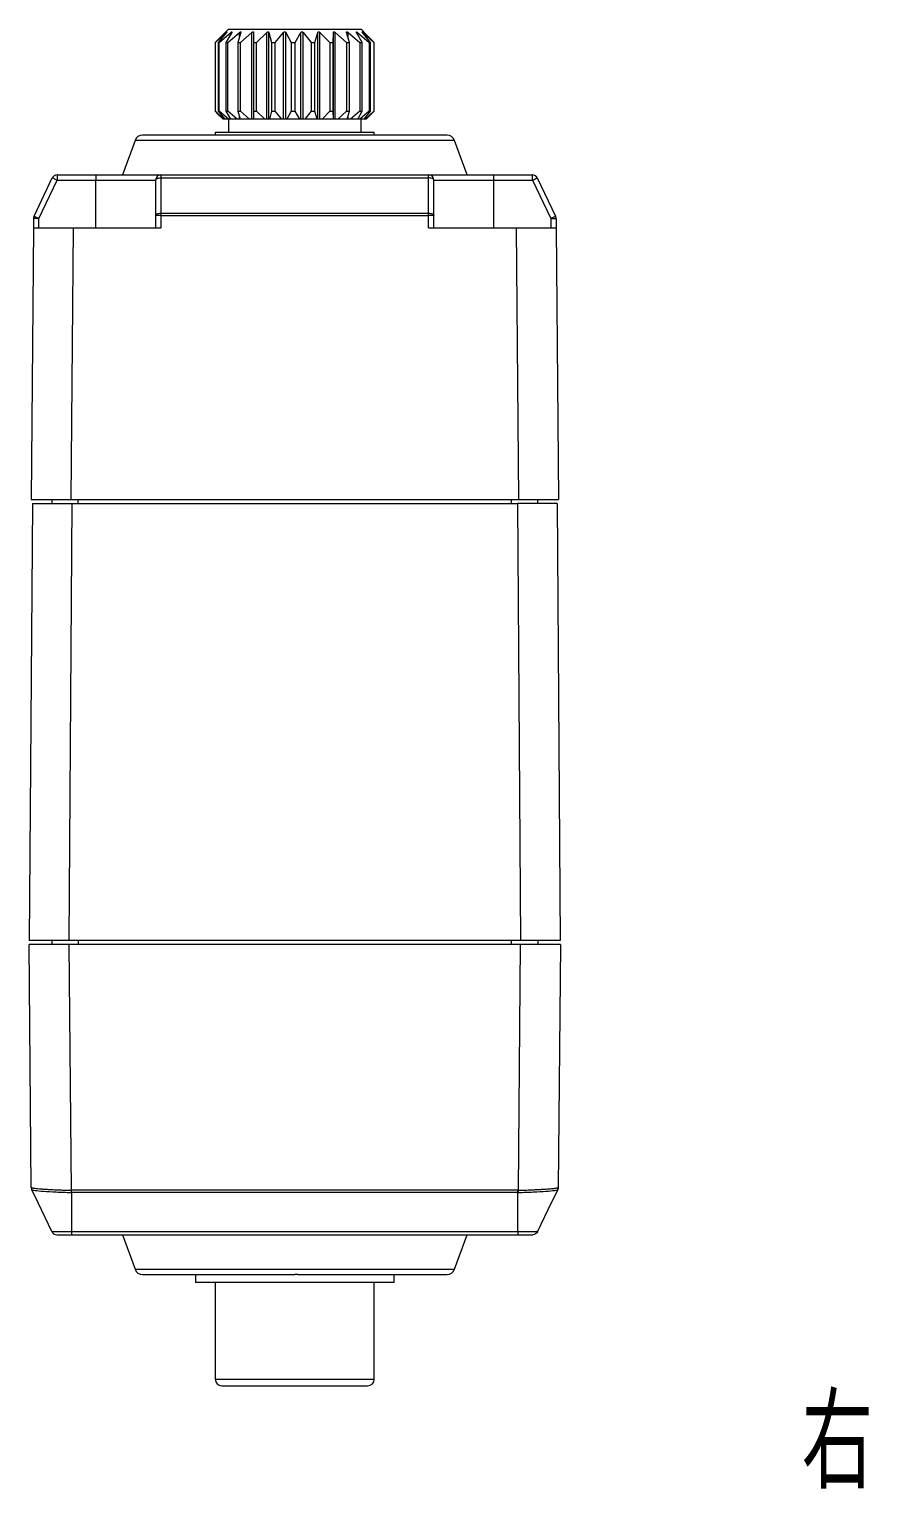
# Model space of a CAD drawing. Header units: millimetres. Extents: x 5 to 273, y 9 to 172.
# Drawn here: x 187 to 218.7, y 112 to 167 of the extents above; entities that cross this region are included whole.
import ezdxf

# ---------------------------------------------------------------- set-up
doc = ezdxf.new("R2010")
doc.units = ezdxf.units.MM
doc.layers.add('10', color=7, linetype='Continuous')
doc.styles.add('SLDTEXTSTYLE0', font='TXT', dxfattribs={"width": 0.7, "bigfont": 'bigfont'})

# ---------------------------------------------------------------- blocks, each defined once
blk = doc.blocks.new('3')
at = {"color": 7, "linetype": 'Continuous', "lineweight": 15}
for p, q in [((194.02, 166.545), (194.423, 166.924)), ((194.514, 167.045), (194.104, 166.634)), ((194.437, 166.924), (194.122, 166.545)), ((194.164, 166.545), (194.603, 166.924)), ((194.636, 166.924), (194.411, 166.545)), ((194.423, 166.907), (194.423, 166.924)), ((194.486, 166.545), (194.935, 166.924)), ((194.514, 167.045), (199.514, 167.045)), ((194.603, 166.868), (194.603, 166.924)), ((194.985, 166.924), (194.864, 166.545)), ((194.935, 166.766), (194.935, 166.924)), ((194.967, 166.545), (195.397, 166.924)), ((195.397, 163.645), (195.397, 166.924)), ((195.462, 166.924), (195.452, 166.545)), ((195.576, 166.545), (195.961, 166.924)), ((195.961, 163.645), (195.961, 166.924)), ((196.036, 166.924), (196.138, 166.545)), ((196.036, 163.645), (196.036, 166.924)), ((196.276, 166.545), (196.591, 166.924)), ((196.591, 163.645), (196.591, 166.924)), ((196.671, 166.924), (196.88, 166.545)), ((196.671, 163.645), (196.671, 166.924)), ((197.023, 166.545), (197.248, 166.924)), ((197.248, 163.645), (197.248, 166.924)), ((197.328, 166.924), (197.629, 166.545)), ((197.328, 163.645), (197.328, 166.924)), ((197.769, 166.545), (197.89, 166.924)), ((197.89, 163.645), (197.89, 166.924)), ((197.965, 166.924), (198.34, 166.545)), ((197.965, 163.645), (197.965, 166.924)), ((198.467, 166.545), (198.476, 166.924)), ((198.476, 163.645), (198.476, 166.924)), ((198.543, 166.924), (198.968, 166.545)), ((198.543, 163.645), (198.543, 166.924)), ((199.074, 166.545), (198.971, 166.924)), ((199.024, 166.924), (199.472, 166.545)), ((199.024, 166.729), (199.024, 166.924)), ((199.552, 166.545), (199.343, 166.924)), ((199.379, 166.924), (199.823, 166.545)), ((199.379, 166.924), (199.379, 166.858)), ((199.738, 166.82), (199.514, 167.045)), ((199.87, 166.545), (199.569, 166.924)), ((199.586, 166.924), (199.997, 166.545)), ((199.586, 166.924), (199.586, 166.903)), ((194.104, 166.634), (194.014, 166.545)), ((194.014, 166.545), (194.02, 166.545)), ((194.014, 166.545), (194.014, 163.945)), ((194.02, 163.945), (194.02, 166.545)), ((194.122, 166.545), (194.164, 166.545)), ((194.122, 166.545), (194.122, 163.945)), ((194.164, 163.945), (194.164, 166.545)), ((194.411, 166.545), (194.486, 166.545)), ((194.411, 166.545), (194.411, 163.945)), ((194.486, 163.945), (194.486, 166.545)), ((194.864, 166.545), (194.967, 166.545)), ((194.864, 166.545), (194.864, 163.945)), ((194.967, 163.945), (194.967, 166.545)), ((195.452, 166.545), (195.576, 166.545)), ((195.452, 166.545), (195.452, 163.945)), ((195.576, 163.945), (195.576, 166.545)), ((196.138, 166.545), (196.276, 166.545)), ((196.138, 166.545), (196.138, 163.945)), ((196.276, 163.945), (196.276, 166.545)), ((196.88, 166.545), (197.023, 166.545)), ((196.88, 166.545), (196.88, 163.945)), ((197.023, 163.945), (197.023, 166.545)), ((197.629, 166.545), (197.769, 166.545)), ((197.629, 166.545), (197.629, 163.945)), ((197.769, 163.945), (197.769, 166.545)), ((198.34, 166.545), (198.467, 166.545)), ((198.34, 166.545), (198.34, 163.945)), ((198.467, 163.945), (198.467, 166.545)), ((198.968, 166.545), (199.074, 166.545)), ((198.968, 166.545), (198.968, 163.945)), ((199.074, 163.945), (199.074, 166.545)), ((199.472, 166.545), (199.552, 166.545)), ((199.472, 166.545), (199.472, 163.945)), ((199.552, 163.945), (199.552, 166.545)), ((200.009, 166.545), (199.738, 166.82)), ((199.823, 166.545), (199.87, 166.545)), ((199.823, 166.545), (199.823, 163.945)), ((199.87, 163.945), (199.87, 166.545)), ((199.997, 166.545), (200.009, 166.545)), ((199.997, 166.545), (199.997, 163.945)), ((200.009, 163.945), (200.009, 166.545)), ((194.014, 163.945), (194.104, 163.856)), ((194.014, 163.945), (194.02, 163.945)), ((194.337, 163.645), (194.02, 163.945)), ((194.103, 163.856), (194.314, 163.645)), ((194.122, 163.945), (194.37, 163.645)), ((194.122, 163.945), (194.164, 163.945)), ((194.51, 163.645), (194.164, 163.945)), ((194.337, 163.645), (194.314, 163.645)), ((194.37, 163.645), (194.337, 163.645)), ((194.51, 163.645), (194.37, 163.645)), ((194.411, 163.945), (194.588, 163.645)), ((194.411, 163.945), (194.486, 163.945)), ((194.839, 163.645), (194.486, 163.945)), ((194.588, 163.645), (194.51, 163.645)), ((194.514, 163.645), (194.514, 163.145)), ((194.839, 163.645), (194.588, 163.645)), ((194.935, 163.645), (194.839, 163.645)), ((194.864, 163.945), (194.96, 163.645)), ((194.864, 163.945), (194.967, 163.945)), ((194.935, 163.645), (194.935, 163.722)), ((194.96, 163.645), (194.935, 163.645)), ((195.305, 163.645), (194.96, 163.645)), ((195.305, 163.645), (194.967, 163.945)), ((195.397, 163.645), (195.305, 163.645)), ((195.46, 163.645), (195.397, 163.645)), ((195.452, 163.945), (195.46, 163.645)), ((195.452, 163.945), (195.576, 163.945)), ((195.879, 163.645), (195.46, 163.645)), ((195.879, 163.645), (195.576, 163.945)), ((195.961, 163.645), (195.879, 163.645)), ((196.036, 163.645), (195.961, 163.645)), ((196.058, 163.645), (196.036, 163.645)), ((196.138, 163.945), (196.058, 163.645)), ((196.524, 163.645), (196.058, 163.645)), ((196.138, 163.945), (196.276, 163.945)), ((196.524, 163.645), (196.276, 163.945)), ((196.591, 163.645), (196.524, 163.645)), ((196.671, 163.645), (196.591, 163.645)), ((196.716, 163.645), (196.671, 163.645)), ((196.88, 163.945), (196.716, 163.645)), ((197.2, 163.645), (196.716, 163.645)), ((196.88, 163.945), (197.023, 163.945)), ((197.2, 163.645), (197.023, 163.945)), ((197.248, 163.645), (197.2, 163.645)), ((197.328, 163.645), (197.248, 163.645)), ((197.392, 163.645), (197.328, 163.645)), ((197.629, 163.945), (197.392, 163.645)), ((197.864, 163.645), (197.392, 163.645)), ((197.629, 163.945), (197.769, 163.945)), ((197.864, 163.645), (197.769, 163.945)), ((197.89, 163.645), (197.864, 163.645)), ((197.965, 163.645), (197.89, 163.645)), ((198.045, 163.645), (197.965, 163.645)), ((198.34, 163.945), (198.045, 163.645)), ((198.474, 163.645), (198.045, 163.645)), ((198.34, 163.945), (198.467, 163.945)), ((198.474, 163.645), (198.467, 163.945)), ((198.476, 163.645), (198.474, 163.645)), ((198.543, 163.645), (198.476, 163.645)), ((198.633, 163.645), (198.543, 163.645)), ((198.968, 163.945), (198.633, 163.645)), ((198.993, 163.645), (198.633, 163.645)), ((198.968, 163.945), (199.074, 163.945)), ((198.993, 163.645), (199.074, 163.945)), ((199.024, 163.645), (198.993, 163.645)), ((199.024, 163.645), (199.024, 163.76)), ((199.12, 163.645), (199.024, 163.645)), ((199.472, 163.945), (199.12, 163.645)), ((199.388, 163.645), (199.12, 163.645)), ((199.388, 163.645), (199.552, 163.945)), ((199.474, 163.645), (199.388, 163.645)), ((199.472, 163.945), (199.552, 163.945)), ((199.823, 163.945), (199.474, 163.645)), ((199.633, 163.645), (199.474, 163.645)), ((199.514, 163.145), (199.514, 163.645)), ((199.633, 163.645), (199.87, 163.945)), ((199.673, 163.645), (199.633, 163.645)), ((199.997, 163.945), (199.673, 163.645)), ((199.714, 163.645), (199.673, 163.645)), ((199.714, 163.645), (199.738, 163.669)), ((199.738, 163.669), (200.009, 163.945)), ((199.823, 163.945), (199.87, 163.945)), ((199.997, 163.945), (200.009, 163.945)), ((194.014, 163.145), (194.014, 163.045)), ((200.014, 163.145), (194.014, 163.145)), ((200.014, 163.045), (200.014, 163.145)), ((190.988, 162.847), (190.514, 161.545)), ((203.04, 162.847), (190.988, 162.847)), ((202.758, 163.045), (191.27, 163.045)), ((203.514, 161.545), (203.04, 162.847)), ((187.177, 159.991), (187.867, 161.431)), ((188.047, 161.545), (189.514, 161.545)), ((188.047, 161.545), (188.047, 161.345)), ((189.514, 161.545), (189.514, 161.345)), ((191.964, 161.545), (191.964, 161.431)), ((191.964, 161.545), (202.064, 161.545)), ((191.964, 161.431), (191.964, 160.097)), ((191.964, 161.431), (202.064, 161.431)), ((202.064, 161.431), (202.064, 161.545)), ((202.064, 160.097), (202.064, 161.431)), ((204.514, 161.545), (205.981, 161.545)), ((204.514, 161.545), (204.514, 161.345)), ((205.981, 161.345), (205.981, 161.545)), ((206.161, 161.431), (206.851, 159.991)), ((187.357, 159.905), (188.047, 161.345)), ((187.837, 161.384), (187.844, 161.383)), ((188.047, 161.345), (189.514, 161.345)), ((189.514, 161.345), (191.764, 161.345)), ((189.514, 159.545), (189.514, 161.345)), ((191.764, 161.345), (191.764, 160.011)), ((202.264, 160.011), (202.264, 161.345)), ((202.264, 161.345), (204.514, 161.345)), ((204.514, 161.345), (204.514, 159.545)), ((204.514, 161.345), (205.981, 161.345)), ((205.981, 161.345), (206.671, 159.905)), ((206.184, 161.383), (206.187, 161.383)), ((187.157, 159.906), (187.154, 159.545)), ((187.354, 159.545), (187.357, 159.905)), ((191.764, 160.011), (191.764, 159.545)), ((191.964, 160.097), (191.964, 160.013)), ((191.964, 160.097), (202.064, 160.097)), ((191.964, 160.013), (191.964, 159.545)), ((191.964, 160.013), (202.064, 160.013)), ((202.064, 160.013), (202.064, 160.097)), ((202.064, 159.545), (202.064, 160.013)), ((202.264, 159.545), (202.264, 160.011)), ((206.671, 159.905), (206.674, 159.545)), ((206.871, 159.906), (206.874, 159.545)), ((187.154, 159.545), (187.064, 149.295)), ((187.154, 159.545), (188.654, 159.545)), ((188.654, 159.545), (188.564, 149.295)), ((188.654, 159.545), (191.964, 159.545)), ((202.064, 159.545), (205.374, 159.545)), ((205.374, 159.545), (206.874, 159.545)), ((205.464, 149.295), (205.374, 159.545)), ((206.874, 159.545), (206.964, 149.295)), ((187.064, 149.295), (188.564, 149.295)), ((187.844, 149.295), (187.844, 149.145)), ((188.564, 149.295), (205.464, 149.295)), ((188.844, 149.145), (188.844, 149.295)), ((205.184, 149.295), (205.184, 149.145)), ((205.464, 149.295), (206.964, 149.295)), ((206.184, 149.145), (206.184, 149.295)), ((187.114, 149.145), (186.999, 132.645)), ((187.114, 149.145), (188.614, 149.145)), ((188.499, 132.645), (188.614, 149.145)), ((188.614, 149.145), (205.414, 149.145)), ((206.914, 149.145), (205.414, 149.145)), ((205.414, 149.145), (205.529, 132.645)), ((206.914, 149.145), (207.029, 132.645)), ((187.074, 123.332), (186.994, 132.495)), ((188.499, 132.645), (186.999, 132.645)), ((187.844, 132.645), (187.844, 132.494)), ((188.494, 132.495), (188.575, 123.225)), ((205.534, 132.495), (188.494, 132.495)), ((205.529, 132.645), (188.499, 132.645)), ((188.844, 132.645), (188.844, 132.495)), ((205.184, 132.645), (205.184, 132.495)), ((205.453, 123.225), (205.534, 132.495)), ((207.029, 132.645), (205.529, 132.645)), ((206.184, 132.645), (206.184, 132.494)), ((207.034, 132.495), (206.954, 123.332)), ((187.074, 123.332), (187.08, 123.288)), ((187.076, 123.31), (187.078, 123.299)), ((187.083, 123.278), (187.086, 123.267)), ((187.085, 123.27), (187.086, 123.266)), ((187.094, 123.246), (187.094, 123.247)), ((187.335, 122.745), (187.094, 123.246)), ((188.575, 123.225), (188.595, 123.225)), ((205.433, 123.225), (188.595, 123.225)), ((188.595, 123.141), (188.595, 122.745)), ((205.433, 123.141), (188.595, 123.141)), ((205.433, 123.225), (205.453, 123.225)), ((205.433, 122.745), (205.433, 123.141)), ((206.934, 123.246), (206.693, 122.745)), ((206.934, 123.247), (206.934, 123.246)), ((206.942, 123.266), (206.943, 123.27)), ((206.942, 123.266), (206.943, 123.27)), ((206.948, 123.288), (206.954, 123.332)), ((187.851, 121.668), (187.335, 122.745)), ((188.595, 122.745), (188.595, 121.668)), ((205.433, 121.668), (205.433, 122.745)), ((206.693, 122.745), (206.177, 121.668)), ((187.856, 121.658), (187.851, 121.668)), ((188.595, 121.668), (188.595, 121.658)), ((205.433, 121.658), (188.595, 121.658)), ((188.595, 121.545), (205.433, 121.545)), ((190.514, 121.545), (190.988, 120.242)), ((203.04, 120.242), (203.514, 121.545)), ((205.433, 121.658), (205.433, 121.668)), ((206.177, 121.668), (206.172, 121.658)), ((190.988, 120.242), (203.04, 120.242)), ((193.264, 120.048), (193.264, 119.742)), ((194.014, 119.748), (194.014, 116.095)), ((197.124, 120.045), (197.014, 120.045)), ((200.014, 116.095), (200.014, 119.748)), ((200.764, 119.742), (200.764, 120.048)), ((194.014, 116.095), (200.014, 116.095))]:
    blk.add_line(p, q, dxfattribs=at)
at = {"color": 7, "linetype": 'Continuous', "lineweight": 15, "flags": 128}
for points in [[(188.047, 161.345), (188.012, 161.361), (187.978, 161.378), (187.947, 161.393), (187.92, 161.406), (187.897, 161.416), (187.881, 161.424), (187.87, 161.429), (187.867, 161.431)], [(191.764, 161.345), (191.768, 161.361), (191.779, 161.378), (191.798, 161.393), (191.823, 161.406), (191.853, 161.416), (191.887, 161.424), (191.925, 161.429), (191.964, 161.431)], [(202.264, 161.345), (202.26, 161.361), (202.249, 161.378), (202.23, 161.393), (202.205, 161.406), (202.175, 161.416), (202.14, 161.424), (202.103, 161.429), (202.064, 161.431)], [(205.981, 161.345), (206.016, 161.361), (206.05, 161.378), (206.081, 161.393), (206.108, 161.406), (206.131, 161.416), (206.147, 161.424), (206.158, 161.429), (206.161, 161.431)], [(187.357, 159.905), (187.318, 159.905), (187.28, 159.905), (187.246, 159.906), (187.216, 159.906), (187.191, 159.906), (187.172, 159.906), (187.161, 159.906), (187.157, 159.906)], [(187.177, 159.991), (187.18, 159.989), (187.19, 159.985), (187.207, 159.977), (187.229, 159.966), (187.257, 159.953), (187.288, 159.938), (187.322, 159.922), (187.357, 159.905)], [(191.764, 160.011), (191.768, 160.028), (191.779, 160.044), (191.798, 160.059), (191.823, 160.072), (191.853, 160.083), (191.887, 160.091), (191.925, 160.096), (191.964, 160.097)], [(202.064, 160.097), (202.103, 160.096), (202.14, 160.091), (202.175, 160.083), (202.205, 160.072), (202.23, 160.059), (202.249, 160.044), (202.26, 160.028), (202.264, 160.011)], [(206.671, 159.905), (206.706, 159.922), (206.74, 159.938), (206.771, 159.953), (206.798, 159.966), (206.821, 159.977), (206.838, 159.985), (206.848, 159.989), (206.851, 159.991)], [(206.671, 159.905), (206.71, 159.905), (206.747, 159.905), (206.782, 159.906), (206.812, 159.906), (206.837, 159.906), (206.856, 159.906), (206.867, 159.906), (206.871, 159.906)]]:
    blk.add_lwpolyline(points, dxfattribs=at)
at = {"color": 7, "linetype": 'Continuous', "lineweight": 15}
for centre, radius, start, end in [((191.27, 162.745), 0.3, 90, 160), ((202.758, 162.745), 0.3, 20, 90), ((188.047, 161.345), 0.2, 90, 154.3915), ((191.964, 161.345), 0.2, 90, 180), ((202.064, 161.345), 0.2, 360, 90), ((205.981, 161.345), 0.2, 25.6099, 90), ((187.357, 159.905), 0.2, 154.3901, 179.5), ((191.914, 154.288), 5.724, 89.499, 91.501), ((202.114, 154.288), 5.724, 88.499, 90.501), ((206.671, 159.905), 0.2, 0.5, 25.6099), ((187.274, 123.333), 0.2, 180.5, 205.6099), ((191.27, 120.345), 0.3, 200, 270), ((202.758, 120.345), 0.3, 270.0005, 340), ((194.264, 116.095), 0.25, 180, 270), ((199.764, 116.095), 0.25, 270, 0)]:
    blk.add_arc(centre, radius, start, end, dxfattribs=at)
for points, knots in [([(194.423, 166.924), (194.428, 166.928), (194.436, 166.935), (194.445, 166.942), (194.45, 166.945), (194.452, 166.944), (194.45, 166.94), (194.444, 166.933), (194.439, 166.927), (194.437, 166.924)], [0, 0, 0, 0, 0.197297, 0.339227, 0.458518, 0.579774, 0.722452, 0.864013, 1, 1, 1, 1]), ([(194.603, 166.924), (194.609, 166.928), (194.618, 166.935), (194.629, 166.942), (194.637, 166.945), (194.642, 166.944), (194.643, 166.942), (194.643, 166.938), (194.641, 166.933), (194.638, 166.926), (194.636, 166.924)], [0, 0, 0, 0, 0.19729, 0.339219, 0.458502, 0.578116, 0.691239, 0.704609, 0.884265, 1, 1, 1, 1]), ([(194.935, 166.924), (194.941, 166.928), (194.95, 166.935), (194.964, 166.942), (194.974, 166.945), (194.981, 166.944), (194.986, 166.941), (194.988, 166.934), (194.986, 166.927), (194.985, 166.924)], [0, 0, 0, 0, 0.197276, 0.339194, 0.458464, 0.578065, 0.691185, 0.83955, 1, 1, 1, 1]), ([(195.397, 166.924), (195.403, 166.928), (195.412, 166.935), (195.427, 166.942), (195.439, 166.945), (195.448, 166.944), (195.456, 166.941), (195.461, 166.934), (195.462, 166.927), (195.462, 166.924), (195.462, 166.924)], [0, 0, 0, 0, 0.197266, 0.339176, 0.458442, 0.578036, 0.691146, 0.84798, 0.987125, 1, 1, 1, 1]), ([(195.961, 166.924), (195.966, 166.928), (195.975, 166.935), (195.989, 166.942), (196.002, 166.945), (196.014, 166.944), (196.024, 166.941), (196.032, 166.934), (196.034, 166.927), (196.036, 166.924)], [0, 0, 0, 0, 0.1972805, 0.339201, 0.4584753, 0.5780816, 0.6912022, 0.8480477, 1, 1, 1, 1]), ([(196.591, 166.924), (196.595, 166.928), (196.603, 166.935), (196.617, 166.942), (196.63, 166.945), (196.642, 166.944), (196.654, 166.941), (196.664, 166.934), (196.669, 166.927), (196.671, 166.924)], [0, 0, 0, 0, 0.1972816, 0.3392015, 0.458476, 0.5780831, 0.6912024, 0.8480471, 1, 1, 1, 1]), ([(197.248, 166.924), (197.251, 166.928), (197.256, 166.935), (197.269, 166.942), (197.281, 166.945), (197.294, 166.944), (197.307, 166.941), (197.319, 166.934), (197.325, 166.927), (197.328, 166.924)], [0, 0, 0, 0, 0.197281, 0.339202, 0.458476, 0.578083, 0.691202, 0.848048, 1, 1, 1, 1]), ([(197.89, 166.924), (197.891, 166.928), (197.895, 166.935), (197.905, 166.942), (197.916, 166.945), (197.928, 166.944), (197.941, 166.941), (197.954, 166.934), (197.962, 166.927), (197.965, 166.924)], [0, 0, 0, 0, 0.1972829, 0.3392026, 0.4584766, 0.5780842, 0.6912031, 0.8480489, 1, 1, 1, 1]), ([(198.476, 166.924), (198.477, 166.928), (198.478, 166.935), (198.485, 166.942), (198.494, 166.945), (198.505, 166.944), (198.517, 166.941), (198.53, 166.934), (198.539, 166.927), (198.543, 166.924)], [0, 0, 0, 0, 0.197283, 0.339199, 0.458472, 0.578083, 0.691202, 0.848048, 1, 1, 1, 1]), ([(198.971, 166.924), (198.971, 166.928), (198.969, 166.935), (198.973, 166.942), (198.979, 166.945), (198.988, 166.944), (198.999, 166.941), (199.011, 166.934), (199.02, 166.927), (199.024, 166.924)], [0, 0, 0, 0, 0.197287, 0.339205, 0.458478, 0.578083, 0.691204, 0.848046, 1, 1, 1, 1]), ([(199.343, 166.924), (199.341, 166.928), (199.338, 166.935), (199.337, 166.942), (199.341, 166.945), (199.347, 166.944), (199.356, 166.941), (199.367, 166.934), (199.375, 166.927), (199.379, 166.924)], [0, 0, 0, 0, 0.197281, 0.3392013, 0.4584757, 0.5780881, 0.6912027, 0.8480473, 1, 1, 1, 1]), ([(199.569, 166.924), (199.566, 166.928), (199.56, 166.935), (199.556, 166.942), (199.556, 166.945), (199.559, 166.944), (199.565, 166.941), (199.574, 166.934), (199.582, 166.927), (199.586, 166.924)], [0, 0, 0, 0, 0.197284, 0.339206, 0.458472, 0.578083, 0.691204, 0.848046, 1, 1, 1, 1]), ([(189.514, 161.545), (189.566, 161.545), (189.668, 161.545), (189.821, 161.545), (189.973, 161.545), (190.123, 161.545), (190.271, 161.545), (190.524, 161.545), (190.869, 161.545), (191.258, 161.545), (191.577, 161.545), (191.778, 161.545), (191.893, 161.545), (191.953, 161.545), (191.96, 161.545), (191.964, 161.545)], [0, 0, 0, 0, 0.0402335, 0.0801746, 0.1199817, 0.1598149, 0.1998338, 0.240196, 0.3698757, 0.5000535, 0.6297019, 0.7599109, 0.8400248, 0.919625, 1, 1, 1, 1]), ([(202.064, 161.545), (202.065, 161.545), (202.067, 161.545), (202.082, 161.545), (202.105, 161.545), (202.139, 161.545), (202.182, 161.545), (202.273, 161.545), (202.451, 161.545), (202.769, 161.545), (203.159, 161.545), (203.549, 161.545), (203.903, 161.545), (204.206, 161.545), (204.411, 161.545), (204.514, 161.545)], [0, 0, 0, 0, 0.040233, 0.080175, 0.119982, 0.159815, 0.199834, 0.240196, 0.369876, 0.500053, 0.629702, 0.759911, 0.840025, 0.919625, 1, 1, 1, 1]), ([(206.182, 161.388), (206.182, 161.386), (206.186, 161.379), (206.172, 161.408), (206.161, 161.431)], [0, 0, 0, 0, 0.221649, 1, 1, 1, 1]), ([(188.494, 132.495), (188.453, 132.495), (188.37, 132.495), (188.247, 132.495), (188.126, 132.495), (188.007, 132.494), (187.891, 132.494), (187.78, 132.494), (187.673, 132.494), (187.572, 132.494), (187.477, 132.494), (187.39, 132.494), (187.309, 132.494), (187.237, 132.494), (187.174, 132.494), (187.119, 132.494), (187.074, 132.494), (187.039, 132.495), (187.013, 132.495), (186.997, 132.495), (186.995, 132.495), (186.994, 132.495)], [0, 0, 0, 0, 0.052633, 0.105265, 0.157897, 0.210529, 0.26316, 0.315791, 0.368423, 0.421054, 0.473685, 0.526315, 0.578946, 0.631577, 0.684209, 0.73684, 0.789471, 0.842103, 0.894735, 0.947367, 1, 1, 1, 1]), ([(207.034, 132.495), (207.033, 132.495), (207.031, 132.495), (207.015, 132.495), (206.989, 132.495), (206.954, 132.494), (206.909, 132.494), (206.854, 132.494), (206.791, 132.494), (206.719, 132.494), (206.638, 132.494), (206.551, 132.494), (206.456, 132.494), (206.355, 132.494), (206.248, 132.494), (206.137, 132.494), (206.021, 132.494), (205.902, 132.495), (205.781, 132.495), (205.658, 132.495), (205.575, 132.495), (205.534, 132.495)], [0, 0, 0, 0, 0.0526327, 0.105265, 0.157897, 0.2105288, 0.2631602, 0.3157915, 0.3684226, 0.4210536, 0.4736845, 0.5263155, 0.5789464, 0.6315774, 0.6842085, 0.7368398, 0.7894712, 0.842103, 0.894735, 0.9473673, 1, 1, 1, 1]), ([(187.075, 123.331), (187.076, 123.329), (187.08, 123.325), (187.097, 123.319), (187.13, 123.311), (187.184, 123.303), (187.264, 123.293), (187.377, 123.282), (187.53, 123.27), (187.72, 123.258), (187.936, 123.247), (188.155, 123.238), (188.368, 123.231), (188.508, 123.227), (188.575, 123.225)], [0, 0, 0, 0, 0.045778, 0.100103, 0.162972, 0.234383, 0.314333, 0.402818, 0.499835, 0.612824, 0.719336, 0.819371, 0.912926, 1, 1, 1, 1]), ([(187.094, 123.246), (187.098, 123.237), (187.139, 123.228), (187.291, 123.207), (187.401, 123.197), (187.673, 123.177), (187.836, 123.168), (188.19, 123.152), (188.381, 123.145), (188.573, 123.141)], [0, 0, 0, 0, 0.25, 0.25, 0.5, 0.5, 0.75, 0.75, 1, 1, 1, 1]), ([(205.453, 123.225), (205.491, 123.226), (205.571, 123.228), (205.695, 123.232), (205.825, 123.237), (205.96, 123.242), (206.098, 123.248), (206.237, 123.255), (206.374, 123.263), (206.536, 123.273), (206.696, 123.286), (206.826, 123.3), (206.903, 123.312), (206.944, 123.322), (206.95, 123.328), (206.953, 123.331)], [0, 0, 0, 0, 0.049933, 0.103462, 0.160586, 0.221305, 0.285619, 0.353528, 0.425031, 0.500128, 0.629702, 0.74449, 0.844477, 0.929651, 1, 1, 1, 1]), ([(205.455, 123.141), (205.647, 123.145), (205.838, 123.152), (206.193, 123.168), (206.355, 123.177), (206.628, 123.197), (206.738, 123.207), (206.889, 123.228), (206.93, 123.237), (206.934, 123.246)], [0, 0, 0, 0, 0.25, 0.25, 0.5, 0.5, 0.75, 0.75, 1, 1, 1, 1]), ([(188.595, 121.658), (188.401, 121.658), (188.209, 121.658), (187.935, 121.658), (187.855, 121.658), (187.855, 121.658)], [0, 0, 0, 0, 0.5, 0.5, 1, 1, 1, 1]), ([(187.855, 121.658), (187.858, 121.653), (187.876, 121.618), (187.932, 121.561), (188.001, 121.55), (188.036, 121.545)], [0, 0, 0, 0, 0.0725287, 0.536265, 1, 1, 1, 1]), ([(188.036, 121.545), (188.036, 121.545), (188.096, 121.545), (188.304, 121.545), (188.449, 121.545), (188.595, 121.545)], [0, 0, 0, 0, 0.5, 0.5, 1, 1, 1, 1]), ([(206.172, 121.658), (206.171, 121.658), (206.169, 121.658), (206.152, 121.658), (206.126, 121.658), (206.089, 121.658), (206.043, 121.658), (205.988, 121.658), (205.924, 121.658), (205.854, 121.658), (205.777, 121.658), (205.696, 121.658), (205.61, 121.658), (205.522, 121.658), (205.463, 121.658), (205.433, 121.658)], [0, 0, 0, 0, 0.076992, 0.15397, 0.230935, 0.307887, 0.384827, 0.461756, 0.538674, 0.615582, 0.692482, 0.769372, 0.846255, 0.923131, 1, 1, 1, 1]), ([(205.433, 121.545), (205.58, 121.545), (205.725, 121.545), (205.932, 121.545), (205.992, 121.545), (205.992, 121.545)], [0, 0, 0, 0, 0.5, 0.5, 1, 1, 1, 1]), ([(191.27, 120.045), (191.27, 120.045), (191.419, 120.045), (191.995, 120.045), (192.421, 120.045), (193.484, 120.045), (194.121, 120.045), (195.51, 120.045), (196.262, 120.045), (197.014, 120.045)], [0, 0, 0, 0, 0.25, 0.25, 0.5, 0.5, 0.75, 0.75, 1, 1, 1, 1]), ([(200.764, 119.745), (200.764, 119.745), (200.666, 119.745), (200.291, 119.745), (200.013, 119.745), (199.319, 119.745), (198.903, 119.745), (197.996, 119.745), (197.505, 119.745), (196.523, 119.745), (196.032, 119.745), (195.125, 119.745), (194.709, 119.745), (194.015, 119.745), (193.737, 119.745), (193.362, 119.745), (193.264, 119.745), (193.264, 119.745)], [0, 0, 0, 0, 0.125, 0.125, 0.25, 0.25, 0.375, 0.375, 0.5, 0.5, 0.625, 0.625, 0.75, 0.75, 0.875, 0.875, 1, 1, 1, 1]), ([(197.124, 120.045), (197.866, 120.045), (198.606, 120.045), (199.97, 120.045), (200.594, 120.045), (201.634, 120.045), (202.05, 120.045), (202.612, 120.045), (202.758, 120.045), (202.758, 120.045)], [0, 0, 0, 0, 0.25, 0.25, 0.5, 0.5, 0.75, 0.75, 1, 1, 1, 1]), ([(194.264, 115.845), (194.265, 115.845), (194.266, 115.845), (194.276, 115.845), (194.292, 115.845), (194.323, 115.845), (194.377, 115.845), (194.47, 115.845), (194.585, 115.845), (194.77, 115.845), (195, 115.845), (195.267, 115.845), (195.556, 115.845), (195.876, 115.845), (196.215, 115.845), (196.477, 115.845), (196.744, 115.845), (196.924, 115.845), (197.014, 115.845)], [0, 0, 0, 0, 0.031276, 0.06255, 0.093824, 0.125099, 0.187619, 0.250109, 0.312979, 0.375206, 0.500023, 0.562892, 0.625119, 0.749936, 0.81278, 0.874999, 0.937505, 1, 1, 1, 1]), ([(197.123, 115.845), (197.172, 115.845), (197.26, 115.845), (197.434, 115.845), (197.731, 115.845), (198.215, 115.845), (198.667, 115.845), (199.052, 115.845), (199.338, 115.845), (199.539, 115.845), (199.656, 115.845), (199.717, 115.845), (199.749, 115.845), (199.762, 115.845), (199.763, 115.845), (199.764, 115.845)], [0, 0, 0, 0, 0.0352201, 0.0625579, 0.1251077, 0.2500533, 0.4248984, 0.4997901, 0.6244249, 0.7497558, 0.813293, 0.8748863, 0.9374423, 0.9657158, 1, 1, 1, 1])]:
    blk.add_open_spline(points, degree=3, knots=knots, dxfattribs=at)
for points in [[(187.074, 123.332), (187.074, 123.331), (187.074, 123.331), (187.075, 123.331)], [(187.075, 123.331), (187.075, 123.316), (187.077, 123.302), (187.08, 123.287)], [(187.08, 123.287), (187.083, 123.273), (187.088, 123.259), (187.094, 123.246)], [(188.575, 123.225), (188.574, 123.196), (188.574, 123.167), (188.573, 123.141)], [(188.573, 123.141), (188.58, 123.14), (188.588, 123.14), (188.595, 123.14)], [(188.595, 123.141), (188.595, 123.167), (188.595, 123.196), (188.595, 123.225)], [(205.433, 123.141), (205.433, 123.167), (205.433, 123.196), (205.433, 123.225)], [(205.433, 123.14), (205.44, 123.14), (205.448, 123.14), (205.455, 123.141)], [(205.455, 123.141), (205.454, 123.167), (205.454, 123.196), (205.453, 123.225)], [(206.954, 123.332), (206.953, 123.303), (206.946, 123.273), (206.934, 123.247)], [(206.934, 123.246), (206.94, 123.259), (206.945, 123.273), (206.948, 123.287)], [(206.948, 123.287), (206.951, 123.302), (206.953, 123.316), (206.953, 123.331)], [(206.953, 123.331), (206.953, 123.331), (206.954, 123.331), (206.954, 123.332)], [(188.595, 121.658), (188.595, 121.591), (188.595, 121.545), (188.595, 121.545)], [(205.433, 121.658), (205.433, 121.591), (205.433, 121.545), (205.433, 121.545)], [(206.172, 121.658), (206.14, 121.591), (206.067, 121.545), (205.992, 121.545)], [(197.014, 115.845), (197.05, 115.845), (197.087, 115.845), (197.123, 115.845)]]:
    blk.add_open_spline(points, degree=3, dxfattribs=at)

msp = doc.modelspace()

# ---------------------------------------------------------------- block references
msp.add_blockref('3', (0, 0))

# ---------------------------------------------------------------- texts
at = {"layer": '10', "insert": (216.141, 115.461), "char_height": 3.5, "attachment_point": 1, "style": 'SLDTEXTSTYLE0'}
msp.add_mtext('\\M+18945', dxfattribs=at)

doc.saveas('drawing.dxf')
